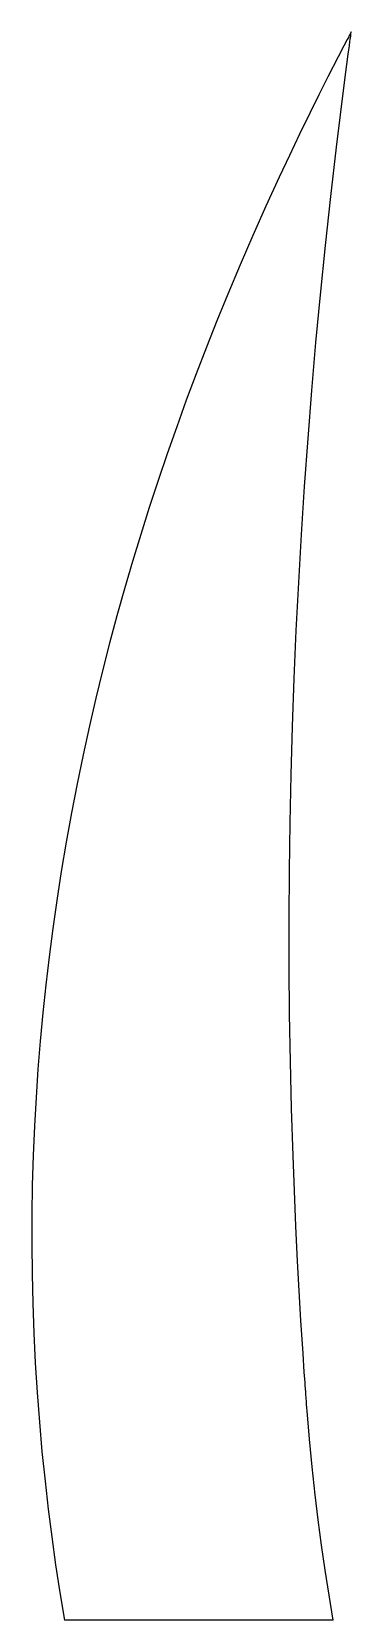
# Model space of a CAD drawing. Extents: x 3 to 46, y 4 to 217.
import ezdxf

# ---------------------------------------------------------------- set-up
doc = ezdxf.new("R2010")
doc.units = 0
doc.layers.get('0').update_dxf_attribs({"linetype": 'CONTINUOUS'})

msp = doc.modelspace()

# ---------------------------------------------------------------- linework, layer by layer
at = {"color": 7, "linetype": 'CONTINUOUS'}
msp.add_line((43.27, 4.13), (7.25, 4.13), dxfattribs=at)
at = {"color": 7, "linetype": 'CONTINUOUS', "flags": 128}
for points in [[(45.7, 216.76), (45.6, 216.57), (45.53, 216.43), (45.46, 216.3), (45.38, 216.16), (45.31, 216.01), (45.23, 215.86), (45.15, 215.7), (44.71, 214.87), (43.94, 213.38), (42.57, 210.72), (41.37, 208.33), (40.18, 205.93), (38.78, 203.07), (37.4, 200.19), (36.05, 197.3), (34.26, 193.4), (32.51, 189.49), (30.81, 185.55), (29.15, 181.61), (27.7, 178.08), (26.3, 174.54), (24.93, 170.99), (23.59, 167.43), (22.3, 163.86), (21.04, 160.28), (19.82, 156.69), (18.63, 153.09), (17.49, 149.47), (16.39, 145.85), (15.33, 142.21), (14.3, 138.56), (13.32, 134.9), (12.38, 131.23), (11.47, 127.54), (10.62, 123.85), (9.77, 119.98), (8.96, 116.09), (8.21, 112.2), (7.5, 108.29), (6.84, 104.37), (6.23, 100.45), (5.69, 96.7), (5.2, 92.95), (4.76, 89.19), (4.36, 85.42), (4.01, 81.65), (3.71, 77.87), (3.45, 74.09), (3.24, 70.31), (3.07, 66.35), (2.95, 62.38), (2.89, 58.42), (2.88, 54.45), (2.92, 50.48), (3.01, 46.52), (3.15, 42.55), (3.35, 38.58), (3.6, 34.62), (3.9, 30.66), (4.25, 26.69), (4.66, 22.74), (5.09, 19.01), (5.56, 15.28), (6.08, 11.55), (6.64, 7.84), (7.25, 4.13)], [(39.63, 34.2), (39.61, 34.5), (39.59, 34.77), (39.57, 35), (39.55, 35.22), (39.54, 35.46), (39.52, 35.71), (39.5, 35.96), (39.4, 37.35), (39.23, 39.83), (38.95, 44.26), (38.72, 48.21), (38.51, 52.17), (38.27, 56.88), (38.07, 61.59), (37.89, 66.31), (37.69, 72.62), (37.54, 78.93), (37.44, 85.25), (37.38, 91.56), (37.37, 98), (37.41, 104.44), (37.5, 110.87), (37.63, 117.31), (37.81, 123.74), (38.04, 130.18), (38.32, 136.61), (38.65, 143.04), (39.02, 149.46), (39.44, 155.89), (39.9, 162.31), (40.41, 168.72), (40.97, 175.14), (41.57, 181.55), (42.24, 188.13), (42.96, 194.71), (43.72, 201.29), (44.25, 205.62), (44.79, 209.96), (45.29, 213.77), (45.37, 214.33), (45.44, 214.89), (45.52, 215.45), (45.55, 215.7), (45.59, 215.93), (45.62, 216.17), (45.65, 216.44), (45.7, 216.76)], [(43.27, 4.13), (42.72, 7.48), (42.2, 10.83), (41.73, 14.19), (41.28, 17.55), (40.88, 20.92), (40.47, 24.64), (40.11, 28.35), (39.83, 31.63), (39.71, 33.07), (39.7, 33.23), (39.69, 33.4), (39.68, 33.56), (39.66, 33.71), (39.65, 33.85), (39.64, 34.01), (39.63, 34.2)]]:
    msp.add_lwpolyline(points, dxfattribs=at)

doc.saveas('drawing.dxf')
